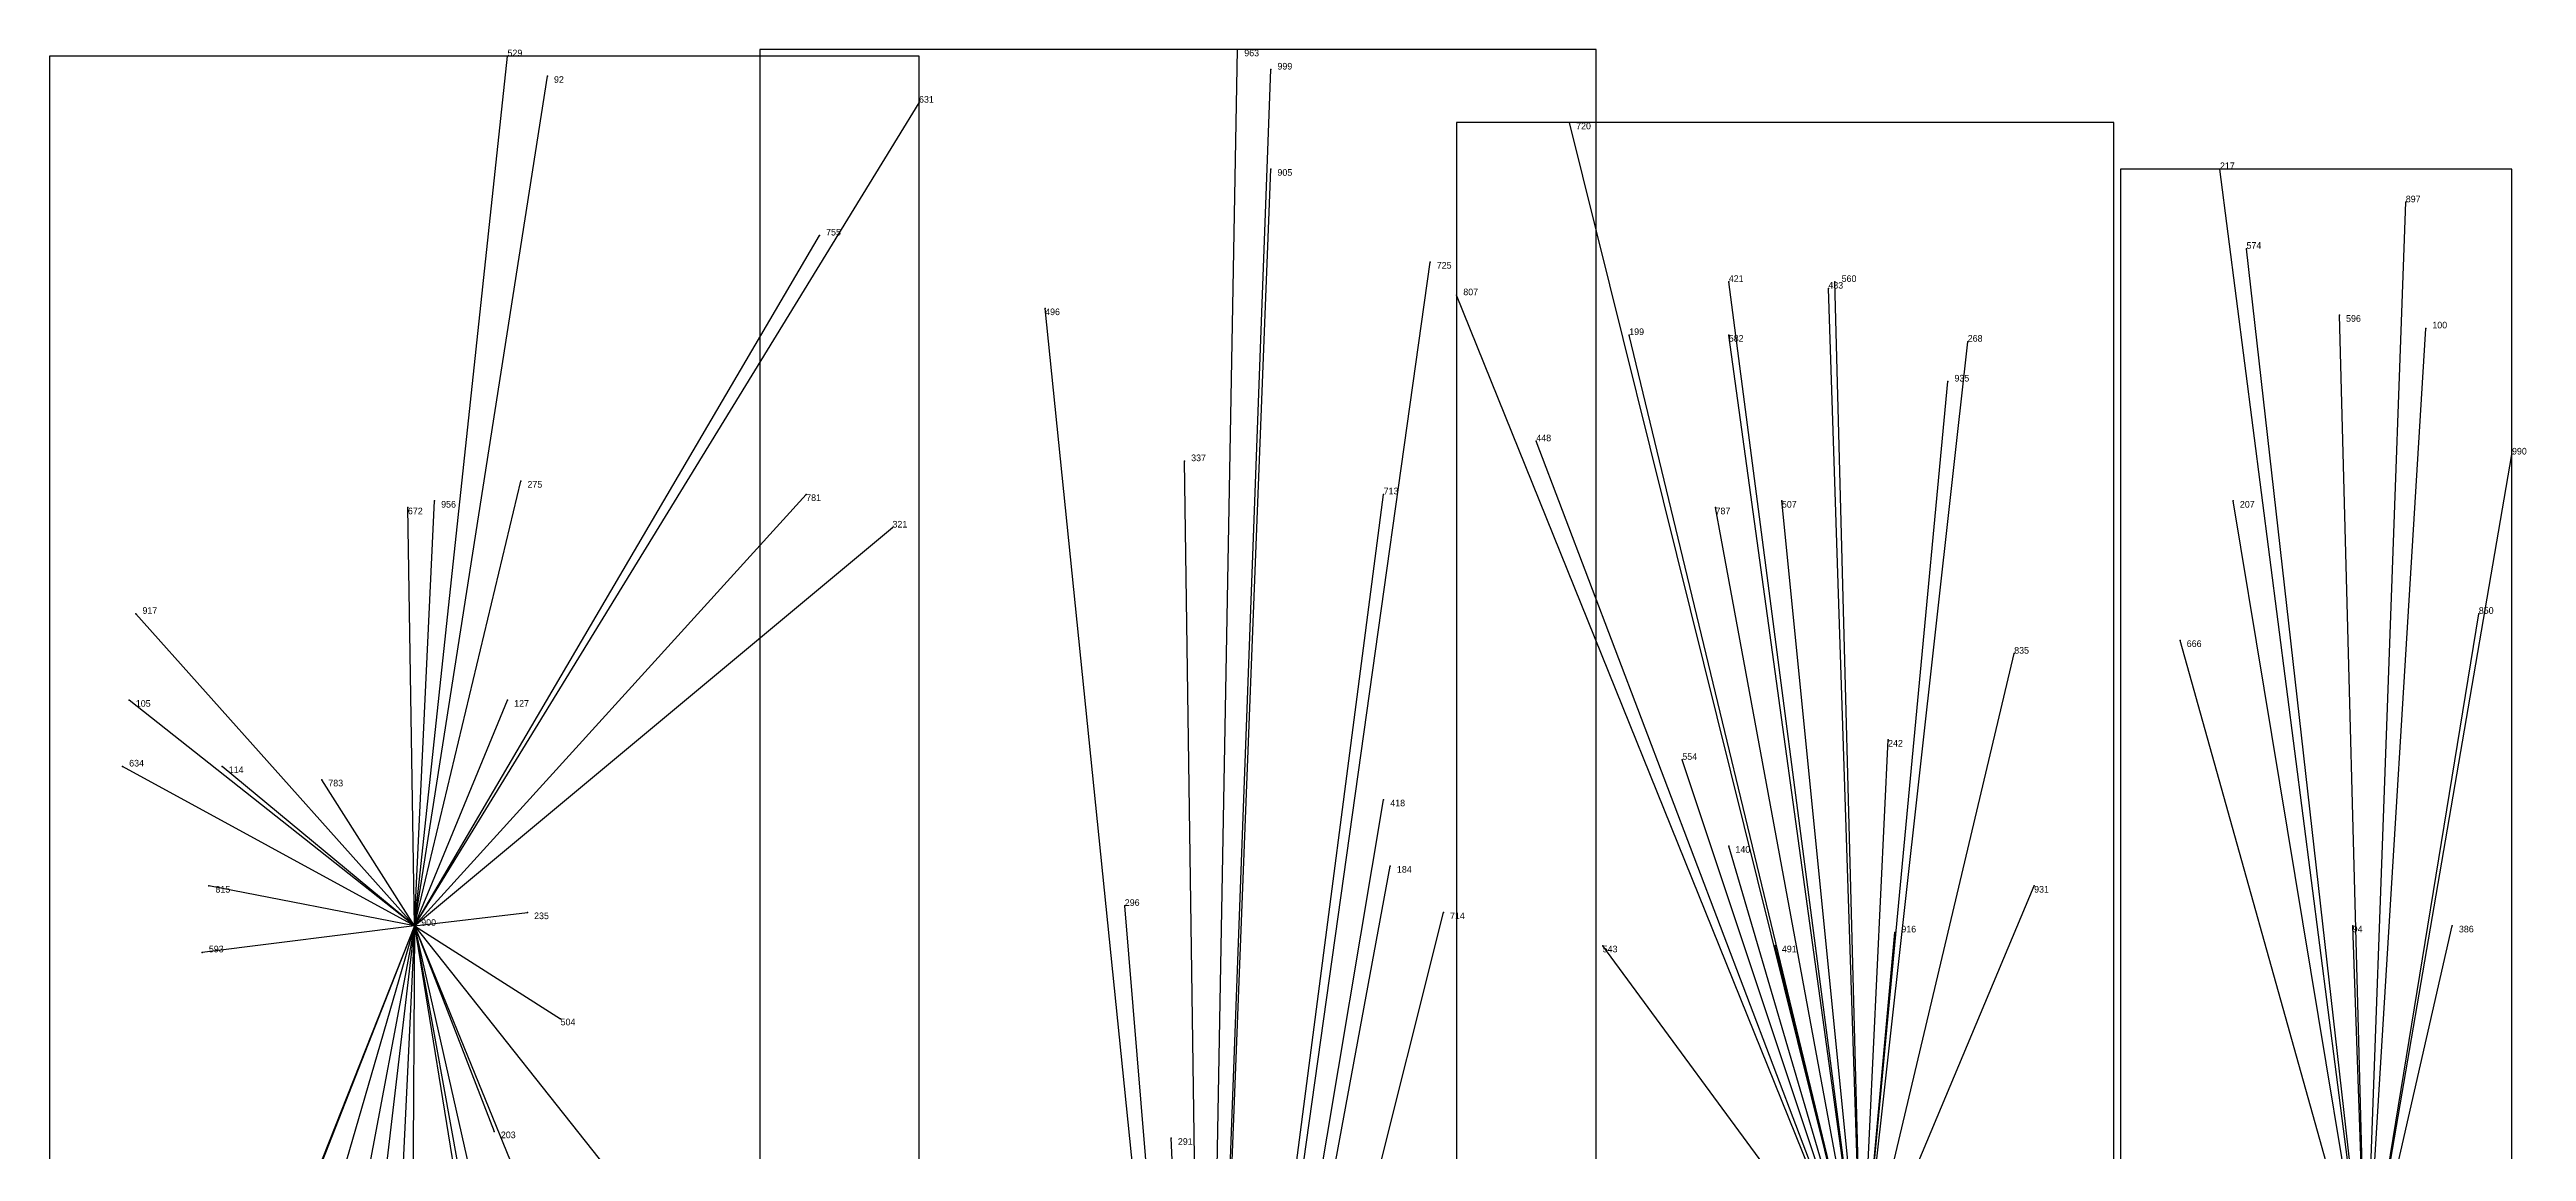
# Model space of a CAD drawing. Extents: x 0 to 1, y 0 to 1.
# Drawn here: x 0.627 to 1.0002, y 0.828 to 0.994 of the extents above; entities that cross this region are included whole.
import ezdxf

# ---------------------------------------------------------------- set-up
doc = ezdxf.new("R2010")
doc.units = 0
for name, color, linetype in [('Clients', 3, 'CONTINUOUS'), ('Facilities', 3, 'CONTINUOUS'), ('Facilities_lines', 3, 'CONTINUOUS'), ('Min_max_boxes', 1, 'CONTINUOUS'), ('Normals', 1, 'CONTINUOUS'), ('Source_points', 5, 'CONTINUOUS'), ('Text', 3, 'CONTINUOUS')]:
    doc.layers.add(name, color=color, linetype=linetype)

msp = doc.modelspace()

# ---------------------------------------------------------------- linework, layer by layer
at = {"layer": 'Clients', "color": 5}
for p in [(0.696, 0.993), (0.806, 0.994), (0.702, 0.99), (0.811, 0.991), (0.758, 0.986), (0.856, 0.983), (0.811, 0.976), (0.954, 0.976), (0.982, 0.971), (0.743, 0.966), (0.958, 0.964), (0.835, 0.962), (0.839, 0.957), (0.88, 0.959), (0.895, 0.958), (0.896, 0.959), (0.777, 0.955), (0.972, 0.954), (0.985, 0.952), (0.865, 0.951), (0.88, 0.951), (0.916, 0.95), (0.913, 0.944), (0.851, 0.935), (0.998, 0.933), (0.798, 0.932), (0.685, 0.926), (0.698, 0.929), (0.741, 0.927), (0.828, 0.927), (0.888, 0.926), (0.956, 0.926), (0.681, 0.925), (0.754, 0.922), (0.878, 0.925), (0.64, 0.909), (0.993, 0.909), (0.948, 0.905), (0.923, 0.903), (0.639, 0.896), (0.696, 0.896), (0.904, 0.89), (0.638, 0.886), (0.653, 0.886), (0.873, 0.887), (0.668, 0.884), (0.828, 0.881), (0.88, 0.874), (0.829, 0.871), (0.651, 0.868), (0.926, 0.868), (0.699, 0.864), (0.789, 0.865), (0.837, 0.864), (0.861, 0.859), (0.887, 0.859), (0.905, 0.861), (0.974, 0.862), (0.989, 0.862), (0.65, 0.858), (0.704, 0.848), (0.694, 0.831), (0.796, 0.83)]:
    msp.add_point(p, dxfattribs=at)
at = {"layer": 'Facilities', "color": 3}
msp.add_point((0.682, 0.862), dxfattribs=at)
at = {"layer": 'Facilities_lines', "color": 3}
for p, q in [((0.682, 0.862), (0.696, 0.993)), ((0.801, 0.72), (0.806, 0.994)), ((0.682, 0.862), (0.702, 0.99)), ((0.801, 0.72), (0.811, 0.991)), ((0.682, 0.862), (0.758, 0.986)), ((0.9, 0.806), (0.856, 0.983)), ((0.801, 0.72), (0.811, 0.976)), ((0.976, 0.805), (0.954, 0.976)), ((0.976, 0.805), (0.982, 0.971)), ((0.682, 0.862), (0.743, 0.966)), ((0.976, 0.805), (0.958, 0.964)), ((0.801, 0.72), (0.835, 0.962)), ((0.9, 0.806), (0.839, 0.957)), ((0.9, 0.806), (0.88, 0.959)), ((0.9, 0.806), (0.895, 0.958)), ((0.9, 0.806), (0.896, 0.959)), ((0.801, 0.72), (0.777, 0.955)), ((0.976, 0.805), (0.972, 0.954)), ((0.976, 0.805), (0.985, 0.952)), ((0.9, 0.806), (0.865, 0.951)), ((0.9, 0.806), (0.88, 0.951)), ((0.9, 0.806), (0.916, 0.95)), ((0.9, 0.806), (0.913, 0.944)), ((0.9, 0.806), (0.851, 0.935)), ((0.976, 0.805), (0.998, 0.933)), ((0.801, 0.72), (0.798, 0.932)), ((0.682, 0.862), (0.698, 0.929)), ((0.682, 0.862), (0.741, 0.927)), ((0.682, 0.862), (0.685, 0.926)), ((0.801, 0.72), (0.828, 0.927)), ((0.9, 0.806), (0.888, 0.926)), ((0.976, 0.805), (0.956, 0.926)), ((0.682, 0.862), (0.681, 0.925)), ((0.682, 0.862), (0.754, 0.922)), ((0.9, 0.806), (0.878, 0.925)), ((0.682, 0.862), (0.64, 0.909)), ((0.976, 0.805), (0.993, 0.909)), ((0.976, 0.805), (0.948, 0.905)), ((0.9, 0.806), (0.923, 0.903)), ((0.682, 0.862), (0.639, 0.896)), ((0.682, 0.862), (0.696, 0.896)), ((0.9, 0.806), (0.904, 0.89)), ((0.682, 0.862), (0.638, 0.886)), ((0.682, 0.862), (0.653, 0.886)), ((0.9, 0.806), (0.873, 0.887)), ((0.682, 0.862), (0.668, 0.884)), ((0.801, 0.72), (0.828, 0.881)), ((0.9, 0.806), (0.88, 0.874)), ((0.801, 0.72), (0.829, 0.871)), ((0.682, 0.862), (0.651, 0.868)), ((0.9, 0.806), (0.926, 0.868)), ((0.682, 0.862), (0.699, 0.864)), ((0.801, 0.72), (0.789, 0.865)), ((0.801, 0.72), (0.837, 0.864)), ((0.682, 0.862), (0.627, 0.723)), ((0.682, 0.862), (0.636, 0.704)), ((0.682, 0.862), (0.65, 0.858)), ((0.682, 0.862), (0.652, 0.703)), ((0.682, 0.862), (0.662, 0.811)), ((0.682, 0.862), (0.666, 0.726)), ((0.682, 0.862), (0.676, 0.738)), ((0.682, 0.862), (0.681, 0.688)), ((0.682, 0.862), (0.694, 0.831)), ((0.682, 0.862), (0.697, 0.779)), ((0.682, 0.862), (0.704, 0.848)), ((0.682, 0.862), (0.712, 0.729)), ((0.682, 0.862), (0.698, 0.763)), ((0.682, 0.862), (0.728, 0.804)), ((0.682, 0.862), (0.713, 0.786)), ((0.9, 0.806), (0.861, 0.859)), ((0.9, 0.806), (0.887, 0.859)), ((0.9, 0.806), (0.905, 0.861)), ((0.976, 0.805), (0.974, 0.862)), ((0.976, 0.805), (0.989, 0.862)), ((0.801, 0.72), (0.796, 0.83))]:
    msp.add_line(p, q, dxfattribs=at)
at = {"layer": 'Min_max_boxes', "color": 1}
for p, q in [((0.758, 0.993), (0.627, 0.993)), ((0.627, 0.993), (0.627, 0.688)), ((0.758, 0.993), (0.627, 0.993)), ((0.627, 0.993), (0.627, 0.688)), ((0.627, 0.993), (0.627, 0.993)), ((0.86, 0.994), (0.734, 0.994)), ((0.734, 0.994), (0.734, 0.513)), ((0.86, 0.994), (0.734, 0.994)), ((0.734, 0.994), (0.734, 0.513)), ((0.734, 0.994), (0.734, 0.994)), ((0.758, 0.688), (0.758, 0.993)), ((0.758, 0.688), (0.758, 0.993)), ((0.758, 0.993), (0.758, 0.993)), ((0.86, 0.513), (0.86, 0.994)), ((0.86, 0.513), (0.86, 0.994)), ((0.86, 0.994), (0.86, 0.994)), ((0.938, 0.983), (0.839, 0.983)), ((0.839, 0.983), (0.839, 0.503)), ((0.938, 0.983), (0.839, 0.983)), ((0.839, 0.983), (0.839, 0.503)), ((0.839, 0.983), (0.839, 0.983)), ((0.938, 0.503), (0.938, 0.983)), ((0.938, 0.503), (0.938, 0.983)), ((0.938, 0.983), (0.938, 0.983)), ((0.998, 0.976), (0.939, 0.976)), ((0.939, 0.976), (0.939, 0.508)), ((0.998, 0.976), (0.939, 0.976)), ((0.939, 0.976), (0.939, 0.508)), ((0.939, 0.976), (0.939, 0.976)), ((0.998, 0.508), (0.998, 0.976)), ((0.998, 0.508), (0.998, 0.976)), ((0.998, 0.976), (0.998, 0.976))]:
    msp.add_line(p, q, dxfattribs=at)
at = {"layer": 'Normals', "color": 1}
for p, q in [((0.696, 0.993), (0.696, 0.993, 0.1)), ((0.806, 0.994), (0.806, 0.994, 0.1)), ((0.702, 0.99), (0.702, 0.99, 0.1)), ((0.811, 0.991), (0.811, 0.991, 0.1)), ((0.758, 0.986), (0.758, 0.986, 0.1)), ((0.856, 0.983), (0.856, 0.983, 0.1)), ((0.811, 0.976), (0.811, 0.976, 0.1)), ((0.954, 0.976), (0.954, 0.976, 0.1)), ((0.982, 0.971), (0.982, 0.971, 0.1)), ((0.743, 0.966), (0.743, 0.966, 0.1)), ((0.958, 0.964), (0.958, 0.964, 0.1)), ((0.835, 0.962), (0.835, 0.962, 0.1)), ((0.839, 0.957), (0.839, 0.957, 0.1)), ((0.88, 0.959), (0.88, 0.959, 0.1)), ((0.895, 0.958), (0.895, 0.958, 0.1)), ((0.896, 0.959), (0.896, 0.959, 0.1)), ((0.777, 0.955), (0.777, 0.955, 0.1)), ((0.972, 0.954), (0.972, 0.954, 0.1)), ((0.985, 0.952), (0.985, 0.952, 0.1)), ((0.865, 0.951), (0.865, 0.951, 0.1)), ((0.88, 0.951), (0.88, 0.951, 0.1)), ((0.916, 0.95), (0.916, 0.95, 0.1)), ((0.913, 0.944), (0.913, 0.944, 0.1)), ((0.851, 0.935), (0.851, 0.935, 0.1)), ((0.998, 0.933), (0.998, 0.933, 0.1)), ((0.798, 0.932), (0.798, 0.932, 0.1)), ((0.685, 0.926), (0.685, 0.926, 0.1)), ((0.698, 0.929), (0.698, 0.929, 0.1)), ((0.741, 0.927), (0.741, 0.927, 0.1)), ((0.828, 0.927), (0.828, 0.927, 0.1)), ((0.888, 0.926), (0.888, 0.926, 0.1)), ((0.956, 0.926), (0.956, 0.926, 0.1)), ((0.681, 0.925), (0.681, 0.925, 0.1)), ((0.754, 0.922), (0.754, 0.922, 0.1)), ((0.878, 0.925), (0.878, 0.925, 0.1)), ((0.64, 0.909), (0.64, 0.909, 0.1)), ((0.993, 0.909), (0.993, 0.909, 0.1)), ((0.948, 0.905), (0.948, 0.905, 0.1)), ((0.923, 0.903), (0.923, 0.903, 0.1)), ((0.639, 0.896), (0.639, 0.896, 0.1)), ((0.696, 0.896), (0.696, 0.896, 0.1)), ((0.904, 0.89), (0.904, 0.89, 0.1)), ((0.638, 0.886), (0.638, 0.886, 0.1)), ((0.653, 0.886), (0.653, 0.886, 0.1)), ((0.873, 0.887), (0.873, 0.887, 0.1)), ((0.668, 0.884), (0.668, 0.884, 0.1)), ((0.828, 0.881), (0.828, 0.881, 0.1)), ((0.88, 0.874), (0.88, 0.874, 0.1)), ((0.829, 0.871), (0.829, 0.871, 0.1)), ((0.651, 0.868), (0.651, 0.868, 0.1)), ((0.926, 0.868), (0.926, 0.868, 0.1)), ((0.699, 0.864), (0.699, 0.864, 0.1)), ((0.789, 0.865), (0.789, 0.865, 0.1)), ((0.837, 0.864), (0.837, 0.864, 0.1)), ((0.682, 0.862), (0.682, 0.862, 0.1)), ((0.861, 0.859), (0.861, 0.859, 0.1)), ((0.887, 0.859), (0.887, 0.859, 0.1)), ((0.905, 0.861), (0.905, 0.861, 0.1)), ((0.974, 0.862), (0.974, 0.862, 0.1)), ((0.989, 0.862), (0.989, 0.862, 0.1)), ((0.65, 0.858), (0.65, 0.858, 0.1)), ((0.704, 0.848), (0.704, 0.848, 0.1)), ((0.694, 0.831), (0.694, 0.831, 0.1)), ((0.796, 0.83), (0.796, 0.83, 0.1))]:
    msp.add_line(p, q, dxfattribs=at)
at = {"layer": 'Source_points', "color": 5}
for p in [(0.696, 0.993), (0.806, 0.994), (0.702, 0.99), (0.811, 0.991), (0.758, 0.986), (0.856, 0.983), (0.811, 0.976), (0.954, 0.976), (0.982, 0.971), (0.743, 0.966), (0.958, 0.964), (0.835, 0.962), (0.839, 0.957), (0.88, 0.959), (0.895, 0.958), (0.896, 0.959), (0.777, 0.955), (0.972, 0.954), (0.985, 0.952), (0.865, 0.951), (0.88, 0.951), (0.916, 0.95), (0.913, 0.944), (0.851, 0.935), (0.998, 0.933), (0.798, 0.932), (0.685, 0.926), (0.698, 0.929), (0.741, 0.927), (0.828, 0.927), (0.888, 0.926), (0.956, 0.926), (0.681, 0.925), (0.754, 0.922), (0.878, 0.925), (0.64, 0.909), (0.993, 0.909), (0.948, 0.905), (0.923, 0.903), (0.639, 0.896), (0.696, 0.896), (0.904, 0.89), (0.638, 0.886), (0.653, 0.886), (0.873, 0.887), (0.668, 0.884), (0.828, 0.881), (0.88, 0.874), (0.829, 0.871), (0.651, 0.868), (0.926, 0.868), (0.699, 0.864), (0.789, 0.865), (0.837, 0.864), (0.682, 0.862), (0.861, 0.859), (0.887, 0.859), (0.905, 0.861), (0.974, 0.862), (0.989, 0.862), (0.65, 0.858), (0.704, 0.848), (0.694, 0.831), (0.796, 0.83)]:
    msp.add_point(p, dxfattribs=at)

# ---------------------------------------------------------------- texts
at = {"layer": 'Text', "color": 3}
for s, p in [('529', (0.696, 0.993)), ('963', (0.807, 0.993)), ('92', (0.703, 0.989)), ('999', (0.812, 0.991)), ('631', (0.758, 0.986)), ('720', (0.857, 0.982)), ('905', (0.812, 0.975)), ('217', (0.954, 0.976)), ('897', (0.982, 0.971)), ('755', (0.744, 0.966)), ('574', (0.958, 0.964)), ('725', (0.836, 0.961)), ('421', (0.88, 0.959)), ('560', (0.897, 0.959)), ('807', (0.84, 0.957)), ('433', (0.895, 0.958)), ('496', (0.777, 0.954)), ('199', (0.865, 0.951)), ('596', (0.973, 0.953)), ('100', (0.986, 0.952)), ('582', (0.88, 0.95)), ('268', (0.916, 0.95)), ('935', (0.914, 0.944)), ('337', (0.799, 0.932)), ('448', (0.851, 0.935)), ('990', (0.998, 0.933)), ('956', (0.686, 0.925)), ('275', (0.699, 0.928)), ('781', (0.741, 0.926)), ('713', (0.828, 0.927)), ('507', (0.888, 0.925)), ('207', (0.957, 0.925)), ('672', (0.681, 0.924)), ('321', (0.754, 0.922)), ('787', (0.878, 0.924)), ('917', (0.641, 0.909)), ('850', (0.993, 0.909)), ('835', (0.923, 0.903)), ('666', (0.949, 0.904)), ('105', (0.64, 0.895)), ('127', (0.697, 0.895)), ('242', (0.904, 0.889)), ('634', (0.639, 0.886)), ('114', (0.654, 0.885)), ('554', (0.873, 0.887)), ('783', (0.669, 0.883)), ('418', (0.829, 0.88)), ('140', (0.881, 0.873)), ('184', (0.83, 0.87)), ('815', (0.652, 0.867)), ('296', (0.789, 0.865)), ('931', (0.926, 0.867)), ('900', (0.683, 0.862)), ('235', (0.7, 0.863)), ('714', (0.838, 0.863)), ('593', (0.651, 0.858)), ('543', (0.861, 0.858)), ('491', (0.888, 0.858)), ('916', (0.906, 0.861)), ('94', (0.974, 0.861)), ('386', (0.99, 0.861)), ('504', (0.704, 0.847)), ('203', (0.695, 0.83)), ('291', (0.797, 0.829))]:
    msp.add_text(s, height=0.001, dxfattribs=at).set_placement(p)

doc.saveas('drawing.dxf')
